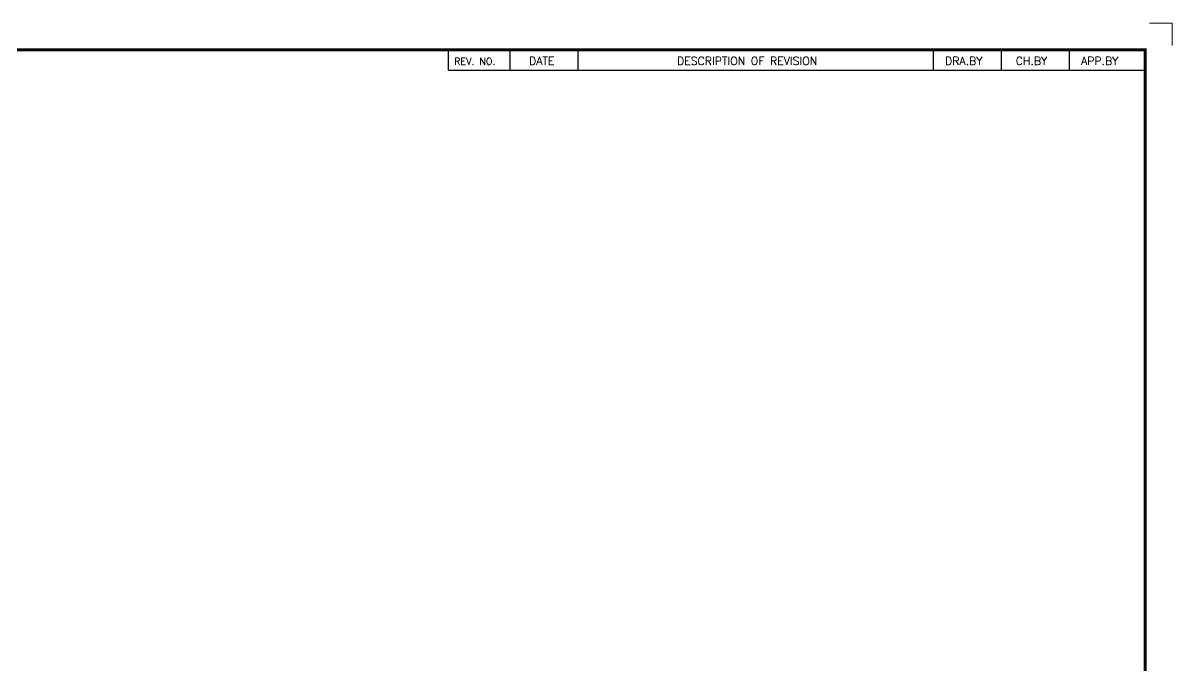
# Model space of a CAD drawing. Header units: millimetres. Extents: x 4969 to 37601, y -771 to 6478.
# Drawn here: x 29163 to 30873, y 1088 to 2045 of the extents above; entities that cross this region are included whole.
import ezdxf
from ezdxf.enums import TextEntityAlignment as Align

# ---------------------------------------------------------------- set-up
doc = ezdxf.new("R2010")
doc.units = ezdxf.units.MM
doc.header["$LTSCALE"] = 7
doc.header["$MEASUREMENT"] = 0
doc.layers.get('0').update_dxf_attribs({"linetype": 'CONTINUOUS'})
doc.layers.add('FORMAT-1', color=7, linetype='CONTINUOUS')
doc.styles.add('HAN', font='')
doc.styles.add('RC', font='ROMANC.SHX')
doc.styles.get('HAN').set_extended_font_data('GulimChe')

# ---------------------------------------------------------------- blocks, each defined once
blk = doc.blocks.new('format-2')
at = {"color": 3, "lineweight": 9}
for p in [(604, 422), (609, 417)]:
    blk.add_line(p, (609, 422), dxfattribs=at)
at = {"color": 180}
for p, q in [((447.47, 411.45), (447.47, 416)), ((461.21, 411.45), (461.21, 416)), ((476.44, 411.45), (476.44, 416)), ((555.72, 411.45), (555.72, 416)), ((570.95, 411.45), (570.95, 416)), ((586.11, 411.45), (586.11, 416)), ((447.47, 411.45), (603, 411.45))]:
    blk.add_line(p, q, dxfattribs=at)
at = {"layer": 'FORMAT-1', "color": 7, "const_width": 0.7}
blk.add_lwpolyline([(18, 6), (18, 416), (603, 416), (603, 6)], close=True, dxfattribs=at)
at = {"color": 2, "style": 'RC'}
for s, height, p in [('REV. NO.', 1.56, (448.73, 412.65)), ('DATE', 1.788, (465.45, 412.64)), ('DESCRIPTION OF REVISION', 1.7875, (498.48, 412.64)), ('DRA.BY', 1.788, (558.33, 412.64)), ('CH.BY', 1.788, (574.09, 412.64)), ('APP.BY', 1.788, (588.68, 412.64))]:
    blk.add_text(s, height=height, dxfattribs=at).set_placement(p)
at = {"style": 'HAN'}
for tag, height, p in [('MODEL-NAME', 3, (574.6, 32.53)), ('SCALE', 2.7, (509.31, 27.29)), ('PART-NAME', 3, (574.6, 27.29)), ('PART-NO', 3, (574.6, 22.01)), ('DRA-BY', 3, (449.22, 20.44)), ('CH-BY', 3, (465.71, 20.44)), ('APP-BY', 3, (482.2, 20.44)), ('관련업체명', 3, (524.09, 10.29)), ('DRA-DATE', 2.5, (449.22, 8.48)), ('CH-DATE', 2.5, (465.71, 8.48)), ('APP-DATE', 2.5, (482.2, 8.48))]:
    blk.add_attdef(tag, text='', height=height, dxfattribs=at).set_placement(p, align=Align.MIDDLE_CENTER)

msp = doc.modelspace()

# ---------------------------------------------------------------- block references
at = {"xscale": 6.666666666663634, "yscale": 6.666666666663634, "zscale": 6.666666666663634}
msp.add_blockref('format-2', (26813.433, -768.774), dxfattribs=at)

doc.saveas('drawing.dxf')
